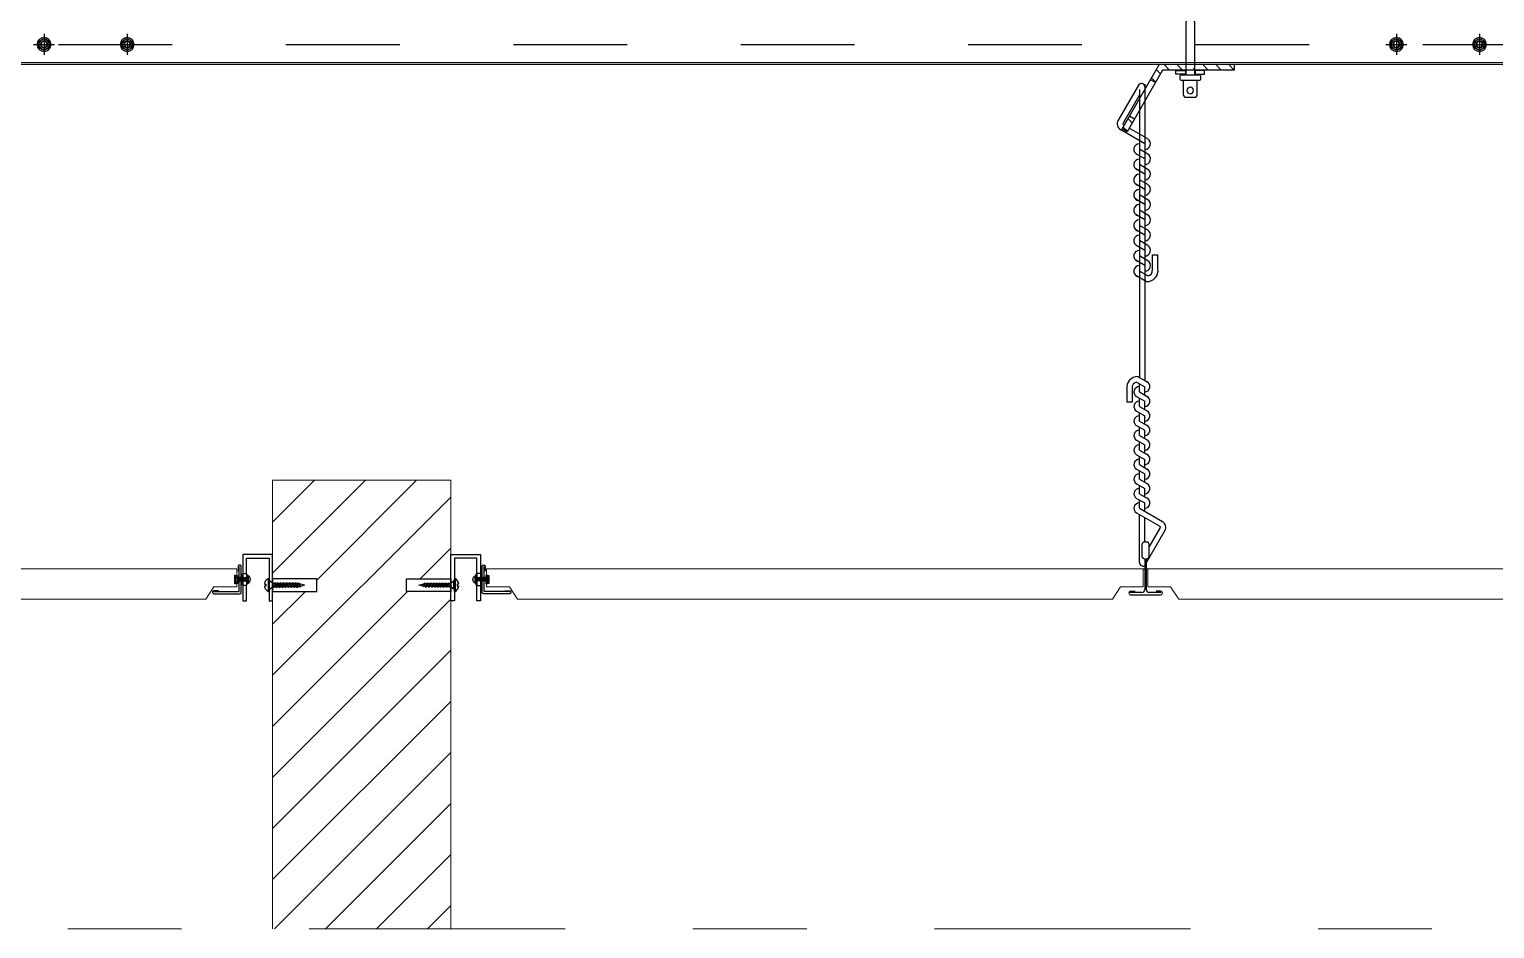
# Model space of a CAD drawing. Header units: millimetres. Extents: x 8674.86 to 8683.26, y 7174.65 to 7183.6.
# Drawn here: x 8679.07 to 8680.359, y 7178.316 to 7179.107 of the extents above; entities that cross this region are included whole.
import ezdxf

# ---------------------------------------------------------------- set-up
doc = ezdxf.new("R2010")
doc.units = ezdxf.units.MM
for name, pattern in [('ACAD_ISO03W100', [30, 12, -18]), ('ACAD_ISO12W100', [21, 12, -3, 0, -3, 0, -3]), ('CENTER', [2, 1.25, -0.25, 0.25, -0.25]), ('DASHED', [0.75, 0.5, -0.25]), ('TRAZO_Y_PUNTO', [1, 0.5, -0.25, 0, -0.25])]:
    doc.linetypes.add(name, pattern=pattern)
doc.layers.add('001_Dark_1 30', color=250, linetype='Continuous', lineweight=0)
doc.layers.add('CUT 1 30', color=7, linetype='ACAD_ISO12W100', lineweight=5)
doc.layers.add('002_Medium_1 30', color=252, linetype='Continuous')
doc.layers.add('003_Light_1 30', color=253, linetype='Continuous')

# ---------------------------------------------------------------- blocks, each defined once
blk = doc.blocks.new('T')
at = {"layer": '002_Medium_1 30', "linetype": 'Continuous'}
for p, q in [((-0.01727, 0.00102), (-0.01783, -0.00082)), ((-0.01662, 0.00182), (-0.01765, -0.00162)), ((-0.01648, 0.0012), (-0.0172, -0.0012)), ((-0.01555, 0.0012), (-0.01627, -0.0012)), ((-0.01489, 0.002), (-0.01609, -0.002)), ((-0.01472, 0.0012), (-0.01544, -0.0012)), ((-0.01388, 0.0012), (-0.0146, -0.0012)), ((-0.01322, 0.002), (-0.01442, -0.002)), ((-0.01305, 0.0012), (-0.01377, -0.0012)), ((-0.01221, 0.0012), (-0.01293, -0.0012)), ((-0.01155, 0.002), (-0.01275, -0.002)), ((-0.01137, 0.0012), (-0.01209, -0.0012)), ((-0.01054, 0.0012), (-0.01126, -0.0012)), ((-0.00988, 0.002), (-0.01108, -0.002)), ((-0.0097, 0.0012), (-0.01042, -0.0012)), ((-0.00887, 0.0012), (-0.00959, -0.0012)), ((-0.00821, 0.002), (-0.00941, -0.002)), ((-0.00803, 0.0012), (-0.00875, -0.0012)), ((-0.0072, 0.0012), (-0.00792, -0.0012)), ((-0.00654, 0.002), (-0.00774, -0.002)), ((-0.00636, 0.0012), (-0.00708, -0.0012)), ((-0.00553, 0.0012), (-0.00625, -0.0012)), ((-0.00487, 0.002), (-0.00607, -0.002)), ((-0.00469, 0.0012), (-0.00541, -0.0012)), ((-0.00386, 0.0012), (-0.00458, -0.0012)), ((-0.0032, 0.002), (-0.0044, -0.002)), ((-0.00302, 0.0012), (-0.00374, -0.0012)), ((-0.0024, 0.00049), (-0.00291, -0.0012)), ((-0.0024, -0.0012), (-0.0024, 0.0012)), ((-0.00028, -0.0036), (-0.00028, 0.0036)), ((-0.00249, -0.0012), (-0.00273, -0.002)), ((-0.0024, -0.0009), (-0.00252, -0.00131))]:
    blk.add_line(p, q, dxfattribs=at)
blk.add_lwpolyline([(-0.00223, -0.00139), (-0.00273, -0.002), (-0.00291, -0.0012), (-0.00374, -0.0012), (-0.0044, -0.002), (-0.00458, -0.0012), (-0.00541, -0.0012), (-0.00607, -0.002), (-0.00625, -0.0012), (-0.00708, -0.0012), (-0.00774, -0.002), (-0.00792, -0.0012), (-0.00875, -0.0012), (-0.00941, -0.002), (-0.00959, -0.0012), (-0.01042, -0.0012), (-0.01108, -0.002), (-0.01126, -0.0012), (-0.01209, -0.0012), (-0.01275, -0.002), (-0.01293, -0.0012), (-0.01377, -0.0012), (-0.01442, -0.002), (-0.0146, -0.0012), (-0.01544, -0.0012), (-0.01609, -0.002), (-0.01627, -0.0012), (-0.0172, -0.0012), (-0.01765, -0.00162), (-0.01783, -0.00082), (-0.02, 0), (-0.01727, 0.00102), (-0.01662, 0.00182), (-0.01648, 0.0012), (-0.01555, 0.0012), (-0.01489, 0.002), (-0.01472, 0.0012), (-0.01388, 0.0012), (-0.01322, 0.002), (-0.01305, 0.0012), (-0.01221, 0.0012), (-0.01155, 0.002), (-0.01137, 0.0012), (-0.01054, 0.0012), (-0.00988, 0.002), (-0.0097, 0.0012), (-0.00887, 0.0012), (-0.00821, 0.002), (-0.00803, 0.0012), (-0.0072, 0.0012), (-0.00654, 0.002), (-0.00636, 0.0012), (-0.00553, 0.0012), (-0.00487, 0.002), (-0.00469, 0.0012), (-0.00386, 0.0012), (-0.0032, 0.002), (-0.00302, 0.0012), (-0.0024, 0.0012), (-0.00028, 0.0036), (0, 0.0036), (0, -0.0036), (-0.00028, -0.0036), (-0.0024, -0.0012)], dxfattribs=at)
blk = doc.blocks.new('PERFIL BORDE 1812-1818')
at = {"layer": '002_Medium_1 30'}
for p, q in [((0, 0), (0, 0.0425)), ((-0.0425, 0), (0, 0))]:
    blk.add_line(p, q, dxfattribs=at)
blk.add_lwpolyline([(-0.0345, 0.0015), (-0.0425, 0.0015, 0.414214), (-0.0445, -0.0005), (-0.0445, -0.0015, 0.414214), (-0.0425, -0.0035), (0.0015, -0.0035, 0.414214), (0.0035, -0.0015), (0.0035, 0.0425, 0.414214), (0.0015, 0.0445), (0.0005, 0.0445, 0.414214), (-0.0015, 0.0425), (-0.0015, 0.0345)], format="xyb", dxfattribs=at)
blk = doc.blocks.new('PERFIL 1812-1818')
at = {"layer": '002_Medium_1 30'}
for p, q in [((-0.0026, 0.0359), (-0.0026, 0.0277)), ((-0.0006, 0.0379), (0.0006, 0.0379)), ((0.0026, 0.0277), (0.0026, 0.0359)), ((-0.0006, 0.0257), (-0.0006, 0.0257)), ((-0.0006, 0.0257), (-0.0006, 0.0036)), ((0.0006, 0.0257), (0.0006, 0.0257)), ((0.0006, 0.0036), (0.0006, 0.0257)), ((-0.0026, 0.0016), (-0.011, 0.0016)), ((-0.0108, 0), (0.0108, 0)), ((-0.0107, 0.0025), (-0.0075, 0.0025)), ((0.011, 0.0016), (0.0026, 0.0016)), ((0.0107, 0.0025), (0.0075, 0.0025))]:
    blk.add_line(p, q, dxfattribs=at)
for centre, radius, start, end in [((-0.0006, 0.0359), 0.002, 90, 180), ((0.0006, 0.0359), 0.002, 0, 90), ((-0.0006, 0.0277), 0.002, 180, 270), ((0.0006, 0.0277), 0.002, 270, 0), ((-0.0108, 0.0012), 0.00123, 88.0365, 270.7035), ((-0.0026, 0.0036), 0.002, 270, 0), ((0.0026, 0.0036), 0.002, 180, 270), ((0.0108, 0.0012), 0.00123, 269.2965, 91.9635)]:
    blk.add_arc(centre, radius, start, end, dxfattribs=at)
blk = doc.blocks.new('clavohilti')
at = {"layer": '002_Medium_1 30'}
for p, q in [((0.0056, 0.0779), (0, 0.0657)), ((0, 0.0657), (0, -0.0065)), ((0.0112, 0.0657), (0.0056, 0.0779)), ((0.0112, -0.0065), (0.0112, 0.0657)), ((-0.0082, -0.0081), (-0.0082, -0.013)), ((0.0179, -0.0065), (-0.0067, -0.0065)), ((0.0071, -0.0145), (0.0182, -0.0145)), ((0.0194, -0.013), (0.0194, -0.0081))]:
    blk.add_line(p, q, dxfattribs=at)
for points in [[(-0.001, -0.0059), (-0.0141, -0.0059), (-0.0141, -0.0007), (-0.001, -0.0007)], [(0.0122, -0.0059), (0.0253, -0.0059), (0.0253, -0.0007), (0.0122, -0.0007)]]:
    blk.add_lwpolyline(points, close=True, dxfattribs=at)
blk.add_lwpolyline([(-0.007, -0.0145), (0.0041, -0.0145)], dxfattribs=at)
blk.add_lwpolyline([(-0.004, -0.0145), (0.0152, -0.0145), (0.0152, -0.0336, -0.414214), (0.0114, -0.0374), (-0.0002, -0.0374, -0.414214), (-0.004, -0.0336)], format="xyb", close=True, dxfattribs=at)
blk.add_circle((0.0056, -0.0281), 0.0045, dxfattribs=at)
for centre, start, end in [((-0.0067, -0.0081), 90, 180), ((-0.0067, -0.013), 180, 253.9419), ((0.0179, -0.0081), 0, 90), ((0.0179, -0.013), 286.058, 360)]:
    blk.add_arc(centre, 0.00154, start, end, dxfattribs=at)
blk = doc.blocks.new('125S-PLNNUT')
at = {"layer": '002_Medium_1 30', "linetype": 'CENTER'}
for p, q in [((-1.88, 0), (1.88, 0)), ((0, -1.88), (0, 1.88))]:
    blk.add_line(p, q, dxfattribs=at)
at = {"layer": '002_Medium_1 30'}
blk.add_lwpolyline([(-0.94, -0.54), (0, -1.08), (0.94, -0.54), (0.94, 0.54), (0, 1.08), (-0.94, 0.54)], close=True, dxfattribs=at)
for radius in [1.25, 0.938, 0.547]:
    blk.add_circle((0, 0), radius, dxfattribs=at)
at = {"layer": '002_Medium_1 30', "linetype": 'DASHED'}
blk.add_circle((0, 0), 0.625, dxfattribs=at)

msp = doc.modelspace()

# ---------------------------------------------------------------- hatches: boundary and pattern name
at = {"layer": '003_Light_1 30'}
h = msp.add_hatch(dxfattribs=at)
h.set_pattern_fill('ANSI31', color=256, scale=0.064203, style=0)
h.set_pattern_definition([(135, (8754.663938, 7273.907543), (0.0056748167, 0.0056748167), [])])
h.paths.add_polyline_path([(8680.0944, 7179.0759), (8680.13, 7179.0759), (8680.13, 7179.0709), (8680.0944, 7179.0709)])
h.paths.add_polyline_path([(8680.0644, 7179.0759), (8680.0885, 7179.0759), (8680.0885, 7179.0709), (8680.0672, 7179.0709), (8680.0608, 7179.0598), (8680.0565, 7179.0622)])
h.paths.add_polyline_path([(8680.038, 7179.0302), (8680.0423, 7179.0278), (8680.0359, 7179.0166), (8680.0316, 7179.0191)])
at = {"layer": '003_Light_1 30', "ltscale": 10}
h = msp.add_hatch(dxfattribs=at)
h.set_pattern_fill('ANSI31', color=256, scale=0.01)
h.set_pattern_definition([(45, (8670.605085, 7173.586227), (-0.02245064, 0.02245064), [])])
h.paths.add_polyline_path([(8679.441, 7178.6124), (8679.4022, 7178.6124), (8679.4022, 7178.6236), (8679.441, 7178.6236), (8679.441, 7178.7102), (8679.2843, 7178.7102), (8679.2843, 7178.6236), (8679.3231, 7178.6236), (8679.3231, 7178.6124), (8679.2843, 7178.6124), (8679.2843, 7178.3158), (8679.441, 7178.3158)])

# ---------------------------------------------------------------- linework, layer by layer
at = {"layer": '001_Dark_1 30'}
for p, q in [((8675.2961, 7179.0774), (8682.8704, 7179.0774)), ((8679.2843, 7178.7102), (8679.2843, 7178.3158)), ((8679.441, 7178.7102), (8679.2843, 7178.7102)), ((8679.441, 7178.7102), (8679.441, 7178.3158)), ((8679.2528, 7178.6323), (8678.6463, 7178.6323)), ((8679.2528, 7178.6165), (8679.2528, 7178.6323)), ((8680.0502, 7178.6323), (8679.4726, 7178.6323)), ((8679.4726, 7178.6323), (8679.4726, 7178.6165)), ((8680.0502, 7178.6165), (8680.0502, 7178.6323)), ((8680.6693, 7178.6323), (8680.0542, 7178.6323)), ((8680.0542, 7178.6323), (8680.0542, 7178.6165)), ((8679.2256, 7178.6057), (8679.2327, 7178.6165)), ((8679.2327, 7178.6165), (8679.2528, 7178.6165)), ((8679.4726, 7178.6165), (8679.4926, 7178.6165)), ((8679.4926, 7178.6165), (8679.4997, 7178.6057)), ((8680.023, 7178.6057), (8680.0301, 7178.6165)), ((8680.0301, 7178.6165), (8680.0502, 7178.6165)), ((8680.0542, 7178.6165), (8680.0742, 7178.6165)), ((8680.0742, 7178.6165), (8680.0814, 7178.6057)), ((8678.6734, 7178.6057), (8679.2256, 7178.6057)), ((8679.4997, 7178.6057), (8680.023, 7178.6057)), ((8680.0814, 7178.6057), (8680.6421, 7178.6057))]:
    msp.add_line(p, q, dxfattribs=at)
at = {"layer": '002_Medium_1 30', "linetype": 'ACAD_ISO03W100', "ltscale": 0.0055}
msp.add_line((8675.2961, 7179.0934), (8682.8704, 7179.0934), dxfattribs=at)
at = {"layer": '002_Medium_1 30'}
for p, q in [((8680.0608, 7179.0598), (8680.0565, 7179.0622)), ((8680.0459, 7179.0576), (8680.0278, 7179.0262)), ((8680.0467, 7179.0491), (8680.0324, 7179.0243)), ((8680.0467, 7179.0537), (8680.0467, 7178.8006)), ((8680.0467, 7179.0491), (8680.0467, 7179.0146)), ((8680.0516, 7179.0585), (8680.0516, 7178.7977)), ((8680.0516, 7179.056), (8680.0516, 7179.0117)), ((8680.0334, 7179.0222), (8680.0328, 7179.0226)), ((8680.0423, 7179.0278), (8680.038, 7179.0302)), ((8680.0516, 7179.006), (8680.0303, 7179.0183)), ((8680.0541, 7179.0103), (8680.0377, 7179.0198)), ((8680.0516, 7178.9927), (8680.0435, 7178.9973)), ((8680.0467, 7179.0089), (8680.0467, 7179.0012)), ((8680.0541, 7178.9969), (8680.0467, 7179.0012)), ((8680.0516, 7179.006), (8680.0516, 7178.9983)), ((8680.0516, 7178.9793), (8680.0435, 7178.9839)), ((8680.0467, 7178.9955), (8680.0467, 7178.9878)), ((8680.0541, 7178.9835), (8680.0467, 7178.9878)), ((8680.0516, 7178.9927), (8680.0516, 7178.985)), ((8680.0467, 7178.9821), (8680.0467, 7178.9744)), ((8680.0541, 7178.9702), (8680.0467, 7178.9744)), ((8680.0516, 7178.9793), (8680.0516, 7178.9716)), ((8680.0516, 7178.9659), (8680.0435, 7178.9706)), ((8680.0467, 7178.9687), (8680.0467, 7178.961)), ((8680.0467, 7178.9687), (8680.0467, 7178.961)), ((8680.0541, 7178.9568), (8680.0467, 7178.961)), ((8680.0516, 7178.9659), (8680.0516, 7178.9582)), ((8680.0516, 7178.9659), (8680.0516, 7178.9582)), ((8680.0516, 7178.9525), (8680.0435, 7178.9572)), ((8680.0467, 7178.9553), (8680.0467, 7178.9476)), ((8680.0541, 7178.9434), (8680.0467, 7178.9476)), ((8680.0516, 7178.9525), (8680.0516, 7178.9448)), ((8680.0516, 7178.9391), (8680.0435, 7178.9438)), ((8680.0467, 7178.942), (8680.0467, 7178.9343)), ((8680.0541, 7178.93), (8680.0467, 7178.9343)), ((8680.0516, 7178.9391), (8680.0516, 7178.9314)), ((8680.0516, 7178.9257), (8680.0435, 7178.9304)), ((8680.0467, 7178.9286), (8680.0467, 7178.9209)), ((8680.0541, 7178.9166), (8680.0467, 7178.9209)), ((8680.0516, 7178.9257), (8680.0516, 7178.918)), ((8680.0516, 7178.9123), (8680.0435, 7178.917)), ((8680.0467, 7178.9152), (8680.0467, 7178.9075)), ((8680.0467, 7178.9152), (8680.0467, 7178.9075)), ((8680.0541, 7178.9032), (8680.0467, 7178.9075)), ((8680.0516, 7178.9123), (8680.0516, 7178.9046)), ((8680.0516, 7178.9123), (8680.0516, 7178.9046)), ((8680.0582, 7178.9085), (8680.0631, 7178.9085)), ((8680.0582, 7178.8955), (8680.0582, 7178.9085)), ((8680.0631, 7178.8955), (8680.0631, 7178.9085)), ((8680.0516, 7178.8989), (8680.0435, 7178.9036)), ((8680.0467, 7178.9018), (8680.0467, 7178.8941)), ((8680.0467, 7178.9018), (8680.0467, 7178.8941)), ((8680.0541, 7178.8898), (8680.0467, 7178.8941)), ((8680.0516, 7178.8989), (8680.0516, 7178.8913)), ((8680.0526, 7178.885), (8680.0435, 7178.8902)), ((8680.0357, 7178.7911), (8680.0357, 7178.7787)), ((8680.0404, 7178.7911), (8680.0404, 7178.7787)), ((8680.0443, 7178.7965), (8680.0514, 7178.7924)), ((8680.0458, 7178.8011), (8680.0544, 7178.7961)), ((8680.0467, 7178.7878), (8680.0467, 7178.7951)), ((8680.0514, 7178.7851), (8680.0514, 7178.7924)), ((8680.0514, 7178.7851), (8680.0514, 7178.7924)), ((8680.0404, 7178.7787), (8680.0357, 7178.7787)), ((8680.0443, 7178.7837), (8680.0514, 7178.7796)), ((8680.0467, 7178.7878), (8680.0544, 7178.7833)), ((8680.0467, 7178.775), (8680.0467, 7178.7824)), ((8680.0467, 7178.775), (8680.0467, 7178.7824)), ((8680.0514, 7178.7723), (8680.0514, 7178.7796)), ((8680.0514, 7178.7723), (8680.0514, 7178.7796)), ((8680.0443, 7178.7709), (8680.0514, 7178.7669)), ((8680.0467, 7178.775), (8680.0544, 7178.7706)), ((8680.0467, 7178.7622), (8680.0467, 7178.7696)), ((8680.0514, 7178.7595), (8680.0514, 7178.7669)), ((8680.0443, 7178.7582), (8680.0514, 7178.7541)), ((8680.0467, 7178.7622), (8680.0544, 7178.7578)), ((8680.0467, 7178.7495), (8680.0467, 7178.7568)), ((8680.0514, 7178.7467), (8680.0514, 7178.7541)), ((8680.0443, 7178.7454), (8680.0514, 7178.7413)), ((8680.0467, 7178.7495), (8680.0544, 7178.745)), ((8680.0467, 7178.7367), (8680.0467, 7178.744)), ((8680.0514, 7178.734), (8680.0514, 7178.7413)), ((8680.0443, 7178.7326), (8680.0514, 7178.7285)), ((8680.0467, 7178.7367), (8680.0544, 7178.7322)), ((8680.0467, 7178.7239), (8680.0467, 7178.7312)), ((8680.0467, 7178.7239), (8680.0467, 7178.7312)), ((8680.0514, 7178.7212), (8680.0514, 7178.7285)), ((8680.0514, 7178.7212), (8680.0514, 7178.7285)), ((8680.0443, 7178.7198), (8680.0514, 7178.7157)), ((8680.0467, 7178.7239), (8680.0544, 7178.7194)), ((8680.0467, 7178.7111), (8680.0467, 7178.7185)), ((8680.0514, 7178.7084), (8680.0514, 7178.7157)), ((8680.0443, 7178.707), (8680.0514, 7178.7029)), ((8680.0467, 7178.7111), (8680.0544, 7178.7066)), ((8680.0467, 7178.6983), (8680.0467, 7178.7057)), ((8680.0514, 7178.6956), (8680.0514, 7178.7029)), ((8680.0443, 7178.6942), (8680.0514, 7178.6902)), ((8680.0467, 7178.6983), (8680.0544, 7178.6939)), ((8680.0467, 7178.6855), (8680.0467, 7178.6929)), ((8680.0514, 7178.6828), (8680.0514, 7178.6902)), ((8680.0443, 7178.6815), (8680.0647, 7178.6697)), ((8680.0467, 7178.6855), (8680.067, 7178.6738)), ((8680.0467, 7178.6378), (8680.0467, 7178.6801)), ((8680.0514, 7178.656), (8680.0514, 7178.6774)), ((8680.053, 7178.6377), (8680.0695, 7178.6663)), ((8680.0554, 7178.6513), (8680.0651, 7178.6681)), ((8679.2517, 7178.6247), (8679.2535, 7178.6247)), ((8679.2582, 7178.6281), (8679.2582, 7178.6177)), ((8679.2582, 7178.6281), (8679.2582, 7178.6177)), ((8679.2613, 7178.6281), (8679.2613, 7178.6177)), ((8679.2613, 7178.6281), (8679.2613, 7178.6177)), ((8679.464, 7178.6281), (8679.464, 7178.6177)), ((8679.464, 7178.6281), (8679.464, 7178.6177)), ((8679.4671, 7178.6281), (8679.4671, 7178.6177)), ((8679.4671, 7178.6281), (8679.4671, 7178.6177)), ((8679.4737, 7178.6247), (8679.4719, 7178.6247)), ((8680.0502, 7178.6323), (8680.0514, 7178.6323)), ((8680.053, 7178.6323), (8680.0542, 7178.6323)), ((8679.2517, 7178.6212), (8679.2535, 7178.6212)), ((8679.4737, 7178.6212), (8679.4719, 7178.6212))]:
    msp.add_line(p, q, dxfattribs=at)
at = {"layer": '002_Medium_1 30', "linetype": 'Continuous'}
for p, q in [((8679.2538, 7178.6243), (8679.2535, 7178.6243)), ((8679.2537, 7178.6216), (8679.2535, 7178.6228)), ((8679.254, 7178.6248), (8679.2538, 7178.6243)), ((8679.2545, 7178.6216), (8679.2538, 7178.6243)), ((8679.2551, 7178.6213), (8679.254, 7178.6248)), ((8679.2546, 7178.6243), (8679.254, 7178.6248)), ((8679.2552, 7178.6216), (8679.2546, 7178.6243)), ((8679.2553, 7178.6243), (8679.2546, 7178.6243)), ((8679.2555, 7178.6248), (8679.2553, 7178.6243)), ((8679.256, 7178.6216), (8679.2553, 7178.6243)), ((8679.2566, 7178.6213), (8679.2555, 7178.6248)), ((8679.2561, 7178.6243), (8679.2555, 7178.6248)), ((8679.2567, 7178.6216), (8679.2561, 7178.6243)), ((8679.2568, 7178.6243), (8679.2561, 7178.6243)), ((8679.257, 7178.6248), (8679.2568, 7178.6243)), ((8679.2575, 7178.6216), (8679.2568, 7178.6243)), ((8679.2578, 7178.6223), (8679.257, 7178.6248)), ((8679.2576, 7178.6243), (8679.257, 7178.6248)), ((8679.2578, 7178.6236), (8679.2576, 7178.6243)), ((8679.2578, 7178.6243), (8679.2576, 7178.6243)), ((8679.2582, 7178.6235), (8679.2582, 7178.6235)), ((8679.2582, 7178.6235), (8679.2582, 7178.6235)), ((8679.2585, 7178.6248), (8679.2583, 7178.6243)), ((8679.259, 7178.6216), (8679.2583, 7178.6243)), ((8679.2596, 7178.6213), (8679.2585, 7178.6248)), ((8679.2591, 7178.6243), (8679.2585, 7178.6248)), ((8679.2597, 7178.6216), (8679.2591, 7178.6243)), ((8679.2598, 7178.6243), (8679.2591, 7178.6243)), ((8679.26, 7178.6248), (8679.2598, 7178.6243)), ((8679.2605, 7178.6216), (8679.2598, 7178.6243)), ((8679.2611, 7178.6213), (8679.26, 7178.6248)), ((8679.2606, 7178.6243), (8679.26, 7178.6248)), ((8679.2613, 7178.6243), (8679.2606, 7178.6243)), ((8679.2612, 7178.6216), (8679.2606, 7178.6243)), ((8679.464, 7178.6243), (8679.4648, 7178.6243)), ((8679.4641, 7178.6216), (8679.4648, 7178.6243)), ((8679.4643, 7178.6213), (8679.4653, 7178.6248)), ((8679.4648, 7178.6243), (8679.4653, 7178.6248)), ((8679.4649, 7178.6216), (8679.4655, 7178.6243)), ((8679.4653, 7178.6248), (8679.4655, 7178.6243)), ((8679.4655, 7178.6243), (8679.4663, 7178.6243)), ((8679.4656, 7178.6216), (8679.4663, 7178.6243)), ((8679.4658, 7178.6213), (8679.4668, 7178.6248)), ((8679.4663, 7178.6243), (8679.4668, 7178.6248)), ((8679.4664, 7178.6216), (8679.467, 7178.6243)), ((8679.4668, 7178.6248), (8679.467, 7178.6243)), ((8679.4671, 7178.6235), (8679.4671, 7178.6235)), ((8679.4671, 7178.6235), (8679.4671, 7178.6235)), ((8679.4676, 7178.6223), (8679.4683, 7178.6248)), ((8679.4676, 7178.6236), (8679.4678, 7178.6243)), ((8679.4676, 7178.6243), (8679.4678, 7178.6243)), ((8679.4678, 7178.6243), (8679.4683, 7178.6248)), ((8679.4679, 7178.6216), (8679.4685, 7178.6243)), ((8679.4683, 7178.6248), (8679.4685, 7178.6243)), ((8679.4685, 7178.6243), (8679.4693, 7178.6243)), ((8679.4686, 7178.6216), (8679.4693, 7178.6243)), ((8679.4688, 7178.6213), (8679.4698, 7178.6248)), ((8679.4693, 7178.6243), (8679.4698, 7178.6248)), ((8679.4694, 7178.6216), (8679.47, 7178.6243)), ((8679.4698, 7178.6248), (8679.47, 7178.6243)), ((8679.47, 7178.6243), (8679.4708, 7178.6243)), ((8679.4701, 7178.6216), (8679.4708, 7178.6243)), ((8679.4703, 7178.6213), (8679.4713, 7178.6248)), ((8679.4708, 7178.6243), (8679.4713, 7178.6248)), ((8679.4709, 7178.6216), (8679.4715, 7178.6243)), ((8679.4713, 7178.6248), (8679.4715, 7178.6243)), ((8679.4715, 7178.6243), (8679.4719, 7178.6243)), ((8679.4716, 7178.6216), (8679.4719, 7178.6228)), ((8679.2536, 7178.6213), (8679.2535, 7178.6217)), ((8679.2535, 7178.6214), (8679.2536, 7178.6213)), ((8679.2536, 7178.6213), (8679.2537, 7178.6216)), ((8679.2537, 7178.6216), (8679.2545, 7178.6216)), ((8679.2545, 7178.6216), (8679.2551, 7178.6213)), ((8679.2551, 7178.6213), (8679.2552, 7178.6216)), ((8679.2552, 7178.6216), (8679.256, 7178.6216)), ((8679.256, 7178.6216), (8679.2566, 7178.6213)), ((8679.2566, 7178.6213), (8679.2567, 7178.6216)), ((8679.2567, 7178.6216), (8679.2575, 7178.6216)), ((8679.2575, 7178.6216), (8679.2578, 7178.6215)), ((8679.2582, 7178.6216), (8679.259, 7178.6216)), ((8679.259, 7178.6216), (8679.2596, 7178.6213)), ((8679.2596, 7178.6213), (8679.2597, 7178.6216)), ((8679.2597, 7178.6216), (8679.2605, 7178.6216)), ((8679.2605, 7178.6216), (8679.2611, 7178.6213)), ((8679.2611, 7178.6213), (8679.2612, 7178.6216)), ((8679.4643, 7178.6213), (8679.4641, 7178.6216)), ((8679.4649, 7178.6216), (8679.4643, 7178.6213)), ((8679.4656, 7178.6216), (8679.4649, 7178.6216)), ((8679.4658, 7178.6213), (8679.4656, 7178.6216)), ((8679.4664, 7178.6216), (8679.4658, 7178.6213)), ((8679.4671, 7178.6216), (8679.4664, 7178.6216)), ((8679.4679, 7178.6216), (8679.4676, 7178.6215)), ((8679.4686, 7178.6216), (8679.4679, 7178.6216)), ((8679.4688, 7178.6213), (8679.4686, 7178.6216)), ((8679.4694, 7178.6216), (8679.4688, 7178.6213)), ((8679.4701, 7178.6216), (8679.4694, 7178.6216)), ((8679.4703, 7178.6213), (8679.4701, 7178.6216)), ((8679.4709, 7178.6216), (8679.4703, 7178.6213)), ((8679.4716, 7178.6216), (8679.4709, 7178.6216)), ((8679.4718, 7178.6213), (8679.4716, 7178.6216)), ((8679.4718, 7178.6213), (8679.4719, 7178.6217)), ((8679.4719, 7178.6214), (8679.4718, 7178.6213))]:
    msp.add_line(p, q, dxfattribs=at)
at = {"layer": '002_Medium_1 30'}
for points in [[(8680.0644, 7179.0759), (8680.13, 7179.0759), (8680.13, 7179.0709), (8680.0672, 7179.0709), (8680.0359, 7179.0166), (8680.0316, 7179.0191)], [(8679.2812, 7178.6041), (8679.2843, 7178.6041), (8679.2843, 7178.6448), (8679.2582, 7178.6448), (8679.2582, 7178.6281), (8679.2613, 7178.6281), (8679.2613, 7178.6417), (8679.2812, 7178.6417)], [(8679.4442, 7178.6041), (8679.441, 7178.6041), (8679.441, 7178.6448), (8679.4671, 7178.6448), (8679.4671, 7178.6281), (8679.464, 7178.6281), (8679.464, 7178.6417), (8679.4442, 7178.6417)], [(8679.2517, 7178.6264), (8679.2508, 7178.6264), (8679.2508, 7178.6194), (8679.2517, 7178.6194)], [(8679.2517, 7178.6264), (8679.2535, 7178.6264), (8679.2535, 7178.6194), (8679.2517, 7178.6194)], [(8679.2578, 7178.628), (8679.2582, 7178.628), (8679.2582, 7178.6178), (8679.2578, 7178.6178)], [(8679.2618, 7178.628), (8679.2614, 7178.628), (8679.2614, 7178.6178), (8679.2618, 7178.6178)], [(8679.2627, 7178.6264), (8679.2618, 7178.6264), (8679.2618, 7178.6194), (8679.2627, 7178.6194)], [(8679.2812, 7178.6236), (8679.2803, 7178.6236), (8679.2803, 7178.6123), (8679.2812, 7178.6123)], [(8679.2843, 7178.6124), (8679.3231, 7178.6124), (8679.3231, 7178.6236), (8679.2843, 7178.6236)], [(8679.441, 7178.6124), (8679.4022, 7178.6124), (8679.4022, 7178.6236), (8679.441, 7178.6236)], [(8679.4442, 7178.6236), (8679.445, 7178.6236), (8679.445, 7178.6123), (8679.4442, 7178.6123)], [(8679.4626, 7178.6264), (8679.4635, 7178.6264), (8679.4635, 7178.6194), (8679.4626, 7178.6194)], [(8679.4635, 7178.628), (8679.464, 7178.628), (8679.464, 7178.6178), (8679.4635, 7178.6178)], [(8679.4676, 7178.628), (8679.4671, 7178.628), (8679.4671, 7178.6178), (8679.4676, 7178.6178)], [(8679.4737, 7178.6264), (8679.4719, 7178.6264), (8679.4719, 7178.6194), (8679.4737, 7178.6194)], [(8679.4737, 7178.6264), (8679.4746, 7178.6264), (8679.4746, 7178.6194), (8679.4737, 7178.6194)], [(8679.2582, 7178.6041), (8679.2613, 7178.6041), (8679.2613, 7178.6177), (8679.2582, 7178.6177)], [(8679.4671, 7178.6041), (8679.464, 7178.6041), (8679.464, 7178.6177), (8679.4671, 7178.6177)]]:
    msp.add_lwpolyline(points, close=True, dxfattribs=at)
at = {"layer": '002_Medium_1 30', "linetype": 'Continuous'}
for points in [[(8679.2627, 7178.6261), (8679.2627, 7178.6197, 0.666965), (8679.2627, 7178.6261, 0.039458)], [(8679.4626, 7178.6261), (8679.4626, 7178.6197, -0.666965), (8679.4626, 7178.6261, -0.039458)]]:
    msp.add_lwpolyline(points, format="xyb", dxfattribs=at)
at = {"layer": '002_Medium_1 30'}
for points in [[(8679.2773, 7178.6189), (8679.2785, 7178.6189), (8679.2785, 7178.617), (8679.2773, 7178.617)], [(8679.4481, 7178.6189), (8679.4468, 7178.6189), (8679.4468, 7178.617), (8679.4481, 7178.617)]]:
    msp.add_lwpolyline(points, dxfattribs=at)
for centre, radius, start, end in [((8680.0485, 7179.056), 0.00308, 0, 150), ((8680.0334, 7179.0237), 0.00616, 150, 240), ((8680.0334, 7179.0237), 0.00123, 150, 240), ((8680.0516, 7179.006), 0.00493, 270, 60), ((8680.0467, 7179.0011), 0.00493, 90, 249.9044), ((8680.0516, 7178.9927), 0.00493, 270, 60), ((8680.0467, 7178.9877), 0.00493, 90, 249.9044), ((8680.0467, 7178.9743), 0.00493, 90, 249.9044), ((8680.0516, 7178.9793), 0.00493, 270, 60), ((8680.0467, 7178.9609), 0.00493, 90, 249.9044), ((8680.0516, 7178.9659), 0.00493, 270, 60), ((8680.0467, 7178.9476), 0.00493, 90, 249.9044), ((8680.0516, 7178.9525), 0.00493, 270, 60), ((8680.0516, 7178.9525), 0.00493, 270, 60), ((8680.0467, 7178.9342), 0.00493, 90, 249.9044), ((8680.0516, 7178.9391), 0.00493, 270, 60), ((8680.0467, 7178.9208), 0.00493, 90, 249.9044), ((8680.0516, 7178.9257), 0.00493, 270, 60), ((8680.0467, 7178.9074), 0.00493, 90, 249.9044), ((8680.0516, 7178.9123), 0.00493, 270, 60), ((8680.0467, 7178.894), 0.00493, 90, 249.9044), ((8680.0516, 7178.8989), 0.00493, 270, 60), ((8680.0533, 7178.8947), 0.00986, 269.184, 8.9357), ((8680.0533, 7178.8947), 0.00493, 278.9357, 8.9357), ((8680.0532, 7178.8861), 0.00123, 240, 269.184), ((8680.0451, 7178.7919), 0.00942, 89.184, 188.9357), ((8680.0451, 7178.7919), 0.00471, 98.9357, 188.9357), ((8680.0467, 7178.7878), 0.00471, 90, 240), ((8680.0452, 7178.8001), 0.00118, 60, 89.184), ((8680.0514, 7178.7925), 0.00471, 270, 69.9044), ((8680.0467, 7178.775), 0.00471, 90, 240), ((8680.0514, 7178.7797), 0.00471, 270, 69.9044), ((8680.0467, 7178.7622), 0.00471, 90, 240), ((8680.0514, 7178.7669), 0.00471, 270, 69.9044), ((8680.0467, 7178.7495), 0.00471, 90, 240), ((8680.0514, 7178.7542), 0.00471, 270, 69.9044), ((8680.0467, 7178.7367), 0.00471, 90, 240), ((8680.0467, 7178.7367), 0.00471, 90, 240), ((8680.0514, 7178.7414), 0.00471, 270, 69.9044), ((8680.0467, 7178.7239), 0.00471, 90, 240), ((8680.0514, 7178.7286), 0.00471, 270, 69.9044), ((8680.0467, 7178.7111), 0.00471, 90, 240), ((8680.0514, 7178.7158), 0.00471, 270, 69.9044), ((8680.0467, 7178.6983), 0.00471, 90, 240), ((8680.0514, 7178.703), 0.00471, 270, 69.9044), ((8680.0467, 7178.6855), 0.00471, 90, 240), ((8680.0514, 7178.6902), 0.00471, 270, 69.9044), ((8680.0641, 7178.6687), 0.00118, 330, 60), ((8680.0641, 7178.6687), 0.00589, 330, 60), ((8680.0501, 7178.638), 0.0034, 183.2769, 292.8041), ((8679.2838, 7178.618), 0.00666, 122.1296, 171.7353), ((8679.4415, 7178.618), 0.00666, 8.2647, 57.8704), ((8679.2838, 7178.618), 0.00666, 188.2647, 237.8704), ((8679.4415, 7178.618), 0.00666, 302.1296, 351.7353)]:
    msp.add_arc(centre, radius, start, end, dxfattribs=at)
at = {"layer": '003_Light_1 30'}
msp.add_line((8675.2961, 7179.0759), (8682.8709, 7179.0759), dxfattribs=at)
at = {"layer": 'CUT 1 30', "linetype": 'TRAZO_Y_PUNTO', "lineweight": 0, "ltscale": 0.45}
msp.add_lwpolyline([(8675.4666, 7178.3158), (8682.6752, 7178.3158)], dxfattribs=at)

# ---------------------------------------------------------------- block references
at = {"layer": '002_Medium_1 30'}
for name, p, xscale, yscale, zscale in [('clavohilti', (8680.0951, 7179.0709), -0.6420322219580161, 0.6420322219570659, 0.6420322219549365), ('PERFIL 1812-1818', (8680.0522, 7178.6095), 1.226103213921616, 1.226103213921616, 1.226103213921616), ('PERFIL BORDE 1812-1818', (8679.2548, 7178.6122), 0.522388059762037, 0.522388059762037, 0.522388059762037), ('T', (8679.2812, 7178.618), -1.552927010731963, 1.035284673824793, 1.035284673822068), ('T', (8679.4441, 7178.618), 1.552927010731963, 1.035284673824793, 1.035284673822068)]:
    msp.add_blockref(name, p, dxfattribs=dict(at, xscale=xscale, yscale=yscale, zscale=zscale))
at = {"layer": '002_Medium_1 30', "xscale": -0.00488706842384137, "yscale": 0.00488706842384137, "zscale": 0.00488706842384137, "rotation": 180}
for p in [(8679.0833, 7179.0934), (8679.1564, 7179.0934), (8680.2728, 7179.0934), (8680.3459, 7179.0934)]:
    msp.add_blockref('125S-PLNNUT', p, dxfattribs=at)
at = {"layer": '002_Medium_1 30', "extrusion": (0, 0, -1), "xscale": 0.522388059762037, "yscale": 0.522388059762037, "zscale": -0.5223880597497632}
msp.add_blockref('PERFIL BORDE 1812-1818', (-8679.4705, 7178.6122), dxfattribs=at)

doc.saveas('drawing.dxf')
